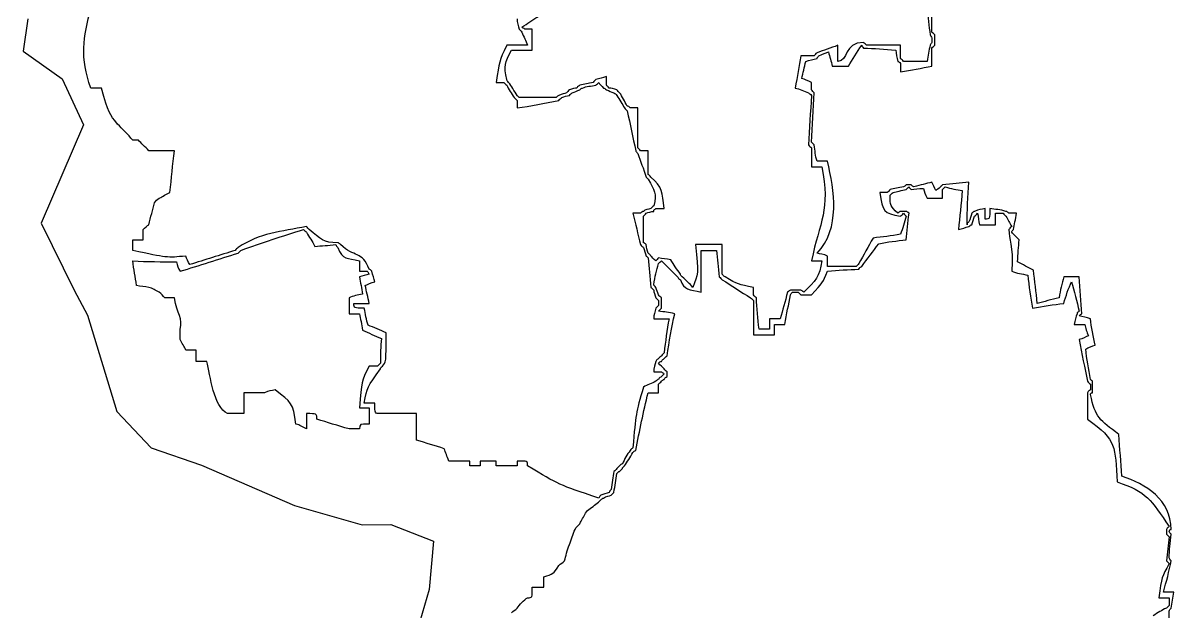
# Model space of a CAD drawing. Extents: x 2 to 696, y 8 to 922.
# Drawn here: x 12 to 354.2, y 184 to 359.1 of the extents above; entities that cross this region are included whole.
import ezdxf

# ---------------------------------------------------------------- set-up
doc = ezdxf.new("R2010")
doc.units = 0
doc.layers.add('sffy', color=7, linetype='CONTINUOUS')

msp = doc.modelspace()

# ---------------------------------------------------------------- linework, layer by layer
at = {"layer": 'sffy', "color": 7}
msp.add_lwpolyline([(13.406568, 360.420405), (11.973675, 350.76209), (23.652371, 342.53981), (29.934185, 328.810366), (17.405606, 299.648428), (27.168896, 279.720382), (31.189862, 272.284331), (39.912248, 243.60584), (50.035347, 232.822545), (65.07318, 227.640924), (92.708363, 215.667251), (112.806848, 209.889704), (121.362397, 210.05038), (133.98633, 205.079177), (132.743298, 190.666793), (123.72798, 159.790102)], dxfattribs=at)
at = {"layer": 'sffy', "color": 4}
for points in [[(230.011111, 277.424444), (230.011111, 277.424444)], [(93.133333, 239.888889), (93.133333, 239.888889)], [(161.995556, 227.471111), (161.995556, 227.471111)]]:
    msp.add_lwpolyline(points, close=True, dxfattribs=at)
for points in [[(32.173333, 339.795556), (28.786667, 348.826667), (29.915556, 354.753333), (32.173333, 363.502222)], [(280.811111, 363.502222), (281.093333, 360.962222), (281.375556, 358.14), (281.657778, 355.6)], [(158.891111, 360.397778), (158.891111, 359.268889), (159.173333, 358.14), (159.455556, 357.293333)], [(160.302222, 357.857778), (161.995556, 358.986667), (163.406667, 360.115556), (165.1, 360.962222)], [(282.222222, 356.446667), (282.222222, 358.14), (282.222222, 360.115556), (282.222222, 361.808889)], [(159.455556, 357.293333), (159.737778, 357.011111), (160.02, 356.728889), (160.302222, 356.446667)], [(161.148889, 357.293333), (160.866667, 357.575556), (160.584444, 357.575556), (160.302222, 357.857778)], [(160.302222, 356.446667), (160.866667, 355.035556), (161.431111, 353.906667), (161.995556, 352.495556)], [(163.406667, 357.293333), (162.842222, 357.293333), (161.995556, 357.293333), (161.148889, 357.293333)], [(163.406667, 351.084444), (163.406667, 353.06), (163.406667, 355.035556), (163.406667, 357.293333)], [(283.068889, 355.6), (282.786667, 355.882222), (282.504444, 356.164444), (282.222222, 356.446667)], [(155.786667, 352.495556), (153.528889, 347.697778), (153.528889, 347.697778), (152.682222, 341.488889)], [(161.995556, 352.495556), (159.737778, 352.495556), (157.762222, 352.495556), (155.786667, 352.495556)], [(254.282222, 352.495556), (252.024444, 351.648889), (250.048889, 351.084444), (248.073333, 350.237778)], [(261.902222, 353.342222), (255.975556, 353.342222), (257.386667, 347.697778), (254.282222, 347.697778)], [(254.282222, 347.697778), (254.282222, 349.391111), (254.282222, 351.084444), (254.282222, 352.495556)], [(257.386667, 346.286667), (258.515556, 348.262222), (259.926667, 350.52), (261.337778, 352.495556)], [(261.337778, 352.495556), (261.337778, 352.213333), (261.62, 352.213333), (261.902222, 351.648889)], [(262.748889, 352.495556), (262.466667, 352.777778), (262.184444, 353.06), (261.902222, 353.342222)], [(272.908889, 352.495556), (269.522222, 352.495556), (266.135556, 352.495556), (262.748889, 352.495556)], [(272.908889, 348.544444), (272.908889, 349.955556), (272.908889, 351.366667), (272.908889, 352.495556)], [(281.657778, 352.495556), (281.375556, 351.084444), (281.093333, 349.391111), (280.811111, 347.697778)], [(281.657778, 355.6), (281.94, 355.317778), (281.94, 355.035556), (282.222222, 354.753333)], [(282.222222, 353.342222), (281.94, 353.06), (281.94, 352.777778), (281.657778, 352.495556)], [(282.222222, 354.753333), (282.222222, 354.471111), (282.222222, 353.906667), (282.222222, 353.342222)], [(282.222222, 351.648889), (282.504444, 352.213333), (282.786667, 352.213333), (283.068889, 352.495556)], [(283.068889, 352.495556), (283.068889, 353.624444), (283.068889, 354.471111), (283.068889, 355.6)], [(155.786667, 342.335556), (154.94, 346.568889), (155.222222, 347.133333), (157.197778, 351.084444)], [(157.197778, 351.084444), (159.173333, 351.084444), (161.431111, 351.084444), (163.406667, 351.084444)], [(243.275556, 349.391111), (242.711111, 346.286667), (242.146667, 343.182222), (241.582222, 339.795556)], [(247.226667, 349.391111), (245.815556, 349.391111), (244.404444, 349.391111), (243.275556, 349.391111)], [(248.073333, 350.237778), (247.508889, 349.955556), (247.508889, 349.673333), (247.226667, 349.391111)], [(248.073333, 348.544444), (248.073333, 348.826667), (248.355556, 349.108889), (248.637778, 349.391111)], [(248.637778, 349.391111), (249.766667, 349.955556), (250.613333, 350.237778), (251.46, 350.52)], [(251.46, 350.52), (251.742222, 349.108889), (252.306667, 347.697778), (252.588889, 346.286667)], [(261.902222, 351.648889), (265.006667, 351.648889), (268.111111, 351.366667), (271.497778, 351.084444)], [(271.497778, 351.084444), (271.497778, 349.955556), (271.78, 348.826667), (272.062222, 347.697778)], [(282.222222, 346.286667), (282.222222, 348.262222), (282.222222, 349.955556), (282.222222, 351.648889)], [(243.557778, 342.617778), (243.84, 344.311111), (244.404444, 346.004444), (244.686667, 347.697778)], [(244.686667, 347.697778), (245.815556, 348.262222), (246.944444, 348.262222), (248.073333, 348.544444)], [(252.588889, 346.286667), (254.282222, 346.286667), (255.693333, 346.286667), (257.386667, 346.286667)], [(272.062222, 347.697778), (272.344444, 347.697778), (272.626667, 347.415556), (272.908889, 347.133333)], [(273.755556, 347.697778), (273.473333, 348.262222), (273.191111, 348.262222), (272.908889, 348.544444)], [(272.908889, 347.133333), (272.908889, 346.286667), (272.908889, 345.44), (272.908889, 344.593333)], [(272.908889, 344.593333), (276.013333, 345.157778), (279.117778, 345.722222), (282.222222, 346.286667)], [(280.811111, 347.697778), (278.553333, 347.697778), (276.013333, 347.697778), (273.755556, 347.697778)], [(156.351111, 341.488889), (156.068889, 341.771111), (155.786667, 342.053333), (155.786667, 342.335556)], [(182.315556, 342.335556), (182.033333, 342.053333), (181.751111, 341.771111), (181.468889, 341.488889)], [(185.42, 343.182222), (184.291111, 342.9), (183.444444, 342.617778), (182.315556, 342.335556)], [(185.42, 340.642222), (185.42, 341.488889), (185.42, 342.335556), (185.42, 343.182222)], [(246.38, 341.488889), (245.251111, 342.053333), (244.404444, 342.335556), (243.557778, 342.617778)], [(35.277778, 339.795556), (34.148889, 339.795556), (33.02, 339.795556), (32.173333, 339.795556)], [(40.075556, 329.071111), (37.535556, 332.175556), (37.535556, 332.175556), (35.277778, 339.795556)], [(152.682222, 341.488889), (153.528889, 341.488889), (154.093333, 341.488889), (154.94, 341.488889)], [(154.94, 341.488889), (155.222222, 341.206667), (155.504444, 340.924444), (155.786667, 340.642222)], [(155.786667, 340.642222), (156.351111, 339.513333), (157.197778, 338.102222), (158.044444, 336.973333)], [(158.891111, 337.537778), (158.044444, 338.948889), (157.197778, 340.36), (156.351111, 341.488889)], [(174.413333, 339.231111), (174.131111, 338.948889), (173.848889, 338.666667), (173.566667, 338.384444)], [(176.671111, 339.795556), (176.106667, 339.795556), (175.26, 339.513333), (174.413333, 339.231111)], [(175.26, 338.384444), (176.106667, 338.666667), (176.671111, 338.948889), (177.517778, 339.231111)], [(177.517778, 340.642222), (177.235556, 340.36), (176.953333, 340.36), (176.671111, 339.795556)], [(181.468889, 341.488889), (180.057778, 341.206667), (178.928889, 340.924444), (177.517778, 340.642222)], [(177.517778, 339.231111), (177.8, 339.513333), (178.082222, 339.795556), (178.364444, 339.795556)], [(178.364444, 339.795556), (179.493333, 340.36), (180.904444, 340.36), (182.315556, 340.642222)], [(182.315556, 340.642222), (182.597778, 340.924444), (182.88, 341.206667), (183.162222, 341.488889)], [(183.162222, 341.488889), (183.444444, 340.924444), (184.008889, 340.36), (184.573333, 339.795556)], [(184.573333, 339.795556), (184.855556, 339.795556), (185.137778, 339.513333), (185.42, 339.231111)], [(186.266667, 339.795556), (185.702222, 340.36), (185.702222, 340.36), (185.42, 340.642222)], [(185.42, 339.231111), (186.266667, 338.948889), (186.831111, 338.666667), (187.677778, 338.384444)], [(188.524444, 339.231111), (187.677778, 339.513333), (186.831111, 339.795556), (186.266667, 339.795556)], [(189.371111, 338.384444), (189.088889, 338.666667), (188.806667, 338.948889), (188.524444, 339.231111)], [(241.582222, 339.795556), (242.993333, 339.513333), (244.122222, 338.948889), (245.533333, 338.384444)], [(246.38, 339.231111), (246.38, 339.795556), (246.38, 340.642222), (246.38, 341.488889)], [(247.226667, 338.384444), (246.944444, 338.666667), (246.662222, 338.948889), (246.38, 339.231111)], [(158.044444, 336.973333), (158.326667, 336.691111), (158.326667, 336.408889), (158.891111, 336.126667)], [(159.455556, 336.973333), (159.173333, 337.255556), (158.891111, 337.537778), (158.891111, 337.537778)], [(158.891111, 336.126667), (158.891111, 335.28), (158.891111, 334.433333), (158.891111, 333.868889)], [(158.891111, 333.868889), (162.842222, 334.433333), (167.075556, 335.28), (171.308889, 336.126667)], [(170.462222, 336.973333), (166.793333, 336.973333), (163.124444, 336.973333), (159.455556, 336.973333)], [(171.308889, 337.537778), (171.026667, 337.537778), (170.744444, 337.255556), (170.462222, 336.973333)], [(173.566667, 338.384444), (173.002222, 338.102222), (172.155556, 338.102222), (171.308889, 337.537778)], [(171.308889, 336.126667), (171.591111, 336.408889), (171.873333, 336.691111), (172.155556, 336.973333)], [(172.155556, 336.973333), (173.002222, 337.255556), (173.566667, 337.537778), (174.413333, 337.537778)], [(174.413333, 337.537778), (174.695556, 338.102222), (174.977778, 338.102222), (175.26, 338.384444)], [(187.677778, 338.384444), (187.96, 338.102222), (188.242222, 338.102222), (188.524444, 337.537778)], [(188.524444, 337.537778), (189.371111, 336.408889), (190.217778, 334.997778), (190.782222, 333.868889)], [(191.628889, 334.433333), (190.782222, 335.844444), (190.217778, 337.255556), (189.371111, 338.384444)], [(245.533333, 338.384444), (245.815556, 338.102222), (246.097778, 338.102222), (246.38, 337.537778)], [(246.38, 337.537778), (246.097778, 332.74), (245.815556, 327.66), (245.533333, 322.862222)], [(246.38, 323.708889), (246.662222, 328.506667), (246.944444, 333.586667), (247.226667, 338.384444)], [(190.782222, 333.868889), (191.064444, 333.586667), (191.346667, 333.304444), (191.628889, 333.022222)], [(192.475556, 333.868889), (192.193333, 334.151111), (191.911111, 334.433333), (191.628889, 334.433333)], [(191.628889, 333.022222), (192.475556, 329.071111), (193.322222, 325.12), (194.168889, 321.168889)], [(194.733333, 333.868889), (194.168889, 333.868889), (193.322222, 333.868889), (192.475556, 333.868889)], [(194.733333, 322.015556), (194.733333, 325.966667), (194.733333, 329.917778), (194.733333, 333.868889)], [(44.591111, 324.273333), (43.18, 325.966667), (41.486667, 327.66), (40.075556, 329.071111)], [(46.284444, 324.273333), (45.72, 324.273333), (45.155556, 324.273333), (44.591111, 324.273333)], [(49.388889, 321.168889), (48.26, 322.297778), (47.131111, 323.426667), (46.284444, 324.273333)], [(195.58, 321.168889), (195.297778, 321.451111), (195.015556, 321.733333), (194.733333, 322.015556)], [(245.533333, 322.862222), (245.815556, 322.58), (246.097778, 322.297778), (246.38, 322.015556)], [(247.226667, 322.862222), (246.944444, 323.144444), (246.662222, 323.426667), (246.38, 323.708889)], [(246.38, 322.015556), (246.38, 320.322222), (246.38, 318.346667), (246.38, 316.371111)], [(248.073333, 318.064444), (247.508889, 319.757778), (247.508889, 321.168889), (247.226667, 322.862222)], [(57.008889, 321.168889), (54.468889, 321.168889), (51.928889, 321.168889), (49.388889, 321.168889)], [(55.597778, 308.751111), (56.162222, 312.984444), (56.444444, 316.935556), (57.008889, 321.168889)], [(194.168889, 321.168889), (194.168889, 320.886667), (194.451111, 320.886667), (194.733333, 320.322222)], [(194.733333, 320.322222), (195.58, 318.064444), (196.426667, 315.806667), (197.273333, 313.266667)], [(197.837778, 321.168889), (196.991111, 321.168889), (196.426667, 321.168889), (195.58, 321.168889)], [(197.837778, 314.113333), (197.837778, 316.371111), (197.837778, 318.911111), (197.837778, 321.168889)], [(246.38, 316.371111), (247.508889, 316.371111), (248.355556, 316.371111), (249.484444, 316.371111)], [(249.484444, 316.371111), (252.024444, 303.671111), (248.92, 300.002222), (246.38, 288.431111)], [(248.073333, 290.688889), (255.128889, 298.026667), (253.153333, 309.315556), (251.177778, 318.064444)], [(251.177778, 318.064444), (250.048889, 318.064444), (248.92, 318.064444), (248.073333, 318.064444)], [(197.273333, 313.266667), (197.273333, 313.266667), (197.555556, 312.984444), (197.837778, 312.702222)], [(198.684444, 313.266667), (198.402222, 313.831111), (198.12, 313.831111), (197.837778, 314.113333)], [(197.837778, 312.702222), (199.813333, 309.315556), (200.377778, 308.468889), (199.531111, 304.8)], [(202.635556, 303.953333), (202.071111, 308.751111), (202.071111, 310.444444), (198.684444, 313.266667)], [(282.222222, 311.855556), (280.528889, 311.291111), (278.835556, 311.008889), (276.86, 310.444444)], [(283.351111, 309.315556), (283.068889, 310.162222), (282.504444, 311.008889), (282.222222, 311.855556)], [(293.228889, 311.855556), (290.688889, 311.573333), (288.148889, 311.291111), (285.326667, 311.008889)], [(292.664444, 299.155556), (292.664444, 303.388889), (292.946667, 307.622222), (293.228889, 311.855556)], [(52.493333, 307.057778), (53.622222, 307.622222), (54.468889, 308.186667), (55.597778, 308.751111)], [(268.957778, 308.751111), (268.111111, 308.751111), (267.546667, 308.751111), (266.7, 308.751111)], [(266.7, 308.751111), (267.546667, 303.106667), (267.828889, 302.542222), (272.908889, 301.695556)], [(269.804444, 309.597778), (269.522222, 309.315556), (269.24, 309.033333), (268.957778, 308.751111)], [(273.755556, 310.444444), (272.344444, 310.162222), (270.933333, 309.88), (269.804444, 309.597778)], [(269.804444, 307.904444), (270.086667, 308.186667), (270.368889, 308.468889), (270.651111, 308.751111)], [(270.651111, 308.751111), (271.78, 309.033333), (273.191111, 309.315556), (274.602222, 309.597778)], [(274.602222, 311.008889), (274.32, 310.726667), (274.037778, 310.444444), (273.755556, 310.444444)], [(276.013333, 311.008889), (275.448889, 311.008889), (274.884444, 311.008889), (274.602222, 311.008889)], [(274.602222, 309.597778), (274.884444, 309.88), (274.884444, 310.162222), (275.448889, 310.444444)], [(275.448889, 310.444444), (275.448889, 310.162222), (275.731111, 309.88), (276.013333, 309.597778)], [(276.86, 310.444444), (276.577778, 310.444444), (276.295556, 310.726667), (276.013333, 311.008889)], [(276.013333, 309.597778), (277.142222, 309.88), (278.271111, 309.88), (279.682222, 309.88)], [(279.682222, 309.88), (279.964444, 309.033333), (280.246667, 308.186667), (280.811111, 307.057778)], [(284.762222, 310.444444), (284.197778, 309.88), (283.633333, 309.597778), (283.351111, 309.315556)], [(285.326667, 311.008889), (285.044444, 310.726667), (284.762222, 310.444444), (284.762222, 310.444444)], [(285.326667, 309.597778), (285.608889, 309.88), (285.891111, 310.162222), (286.173333, 310.444444)], [(285.326667, 307.057778), (285.326667, 307.904444), (285.326667, 308.751111), (285.326667, 309.597778)], [(286.173333, 310.444444), (287.866667, 309.88), (289.56, 309.597778), (291.253333, 309.315556)], [(291.253333, 309.315556), (290.971111, 305.364444), (290.406667, 301.413333), (290.124444, 297.744444)], [(49.388889, 299.155556), (49.953333, 301.413333), (50.517778, 303.671111), (51.082222, 305.646667)], [(51.082222, 305.646667), (51.364444, 306.211111), (51.928889, 306.775556), (52.493333, 307.057778)], [(199.531111, 304.8), (198.966667, 304.517778), (198.966667, 304.235556), (198.684444, 303.953333)], [(272.062222, 302.542222), (269.804444, 304.8), (269.804444, 304.8), (269.804444, 307.904444)], [(280.811111, 307.057778), (282.222222, 307.057778), (283.915556, 307.057778), (285.326667, 307.057778)], [(195.58, 302.542222), (194.733333, 302.542222), (194.168889, 302.542222), (193.322222, 302.542222)], [(193.322222, 302.542222), (194.168889, 299.437778), (194.733333, 296.333333), (195.58, 293.228889)], [(196.426667, 303.106667), (196.144444, 303.106667), (195.862222, 302.824444), (195.58, 302.542222)], [(198.684444, 303.953333), (197.837778, 303.671111), (196.991111, 303.671111), (196.426667, 303.106667)], [(196.426667, 301.695556), (196.708889, 301.977778), (196.991111, 302.26), (197.273333, 302.542222)], [(196.426667, 293.793333), (196.426667, 296.333333), (196.426667, 299.155556), (196.426667, 301.695556)], [(197.273333, 302.542222), (197.837778, 302.824444), (198.684444, 303.106667), (199.531111, 303.106667)], [(199.531111, 303.106667), (199.531111, 303.671111), (199.813333, 303.671111), (200.095556, 303.953333)], [(200.095556, 303.953333), (200.942222, 303.953333), (201.788889, 303.953333), (202.635556, 303.953333)], [(272.908889, 303.106667), (272.626667, 303.106667), (272.344444, 302.824444), (272.062222, 302.542222)], [(274.602222, 303.106667), (274.037778, 303.106667), (273.473333, 303.106667), (272.908889, 303.106667)], [(272.908889, 301.695556), (273.191111, 301.977778), (273.473333, 302.26), (273.755556, 302.542222)], [(274.602222, 301.695556), (274.037778, 299.72), (273.473333, 298.026667), (272.908889, 296.333333)], [(273.755556, 302.542222), (274.037778, 302.26), (274.32, 301.977778), (274.602222, 301.695556)], [(275.448889, 302.542222), (274.884444, 302.824444), (274.884444, 303.106667), (274.602222, 303.106667)], [(274.602222, 294.64), (274.884444, 297.18), (274.884444, 299.72), (275.448889, 302.542222)], [(294.075556, 302.542222), (293.793333, 301.695556), (293.511111, 300.848889), (293.228889, 300.002222)], [(294.922222, 303.106667), (294.64, 303.106667), (294.357778, 302.824444), (294.075556, 302.542222)], [(294.075556, 299.155556), (294.357778, 300.002222), (294.64, 300.848889), (294.922222, 301.695556)], [(298.026667, 303.953333), (296.897778, 303.671111), (296.051111, 303.671111), (294.922222, 303.106667)], [(294.922222, 301.695556), (295.204444, 301.977778), (295.486667, 302.26), (295.768889, 302.542222)], [(295.768889, 302.542222), (296.051111, 301.413333), (296.051111, 300.284444), (296.333333, 299.155556)], [(299.437778, 303.953333), (299.437778, 300.848889), (299.437778, 300.848889), (298.026667, 300.848889)], [(298.026667, 300.848889), (298.026667, 301.977778), (298.026667, 303.106667), (298.026667, 303.953333)], [(304.235556, 303.106667), (302.542222, 303.671111), (301.131111, 303.671111), (299.437778, 303.953333)], [(301.131111, 299.155556), (301.131111, 300.284444), (301.131111, 301.413333), (301.131111, 302.542222)], [(301.131111, 302.542222), (301.977778, 302.542222), (302.542222, 302.542222), (303.388889, 302.542222)], [(303.388889, 302.542222), (303.671111, 302.26), (303.953333, 301.977778), (304.235556, 301.695556)], [(305.082222, 302.542222), (304.8, 302.824444), (304.517778, 303.106667), (304.235556, 303.106667)], [(304.235556, 301.695556), (304.8, 300.566667), (305.364444, 299.72), (305.928889, 298.591111)], [(307.34, 302.542222), (306.493333, 302.542222), (305.928889, 302.542222), (305.082222, 302.542222)], [(306.493333, 297.744444), (306.775556, 299.155556), (307.057778, 300.848889), (307.34, 302.542222)], [(47.695556, 297.744444), (48.26, 298.308889), (48.824444, 298.873333), (49.388889, 299.155556)], [(47.695556, 294.64), (47.695556, 295.768889), (47.695556, 296.615556), (47.695556, 297.744444)], [(96.237778, 298.591111), (88.9, 297.18), (82.126667, 296.615556), (75.917778, 292.382222)], [(76.764444, 291.535556), (82.973333, 293.793333), (89.182222, 295.768889), (95.391111, 297.744444)], [(95.391111, 297.744444), (95.673333, 297.462222), (95.955556, 297.18), (96.237778, 296.897778)], [(97.084444, 297.744444), (96.802222, 298.026667), (96.52, 298.308889), (96.237778, 298.591111)], [(105.551111, 293.793333), (101.317778, 293.793333), (100.471111, 294.922222), (97.084444, 297.744444)], [(290.124444, 297.744444), (291.253333, 298.026667), (292.1, 298.308889), (293.228889, 298.591111)], [(293.228889, 300.002222), (292.946667, 299.72), (292.664444, 299.72), (292.664444, 299.155556)], [(293.228889, 298.591111), (293.511111, 298.873333), (293.793333, 299.155556), (294.075556, 299.155556)], [(296.333333, 299.155556), (298.026667, 299.155556), (299.437778, 299.155556), (301.131111, 299.155556)], [(305.928889, 298.591111), (305.364444, 298.308889), (305.364444, 298.026667), (305.082222, 297.744444)], [(305.082222, 297.744444), (305.082222, 294.64), (306.493333, 293.228889), (305.928889, 285.326667)], [(305.928889, 296.897778), (305.928889, 297.18), (306.211111, 297.462222), (306.493333, 297.744444)], [(44.591111, 291.535556), (44.591111, 292.664444), (44.591111, 293.793333), (44.591111, 294.64)], [(44.591111, 294.64), (45.72, 294.64), (46.566667, 294.64), (47.695556, 294.64)], [(96.237778, 296.897778), (97.084444, 295.486667), (97.931111, 294.357778), (98.777778, 292.664444)], [(264.724444, 295.204444), (263.313333, 292.664444), (261.902222, 290.124444), (260.491111, 287.584444)], [(272.908889, 296.333333), (270.086667, 295.768889), (267.546667, 295.486667), (264.724444, 295.204444)], [(266.417778, 293.511111), (268.957778, 294.075556), (271.78, 294.357778), (274.602222, 294.64)], [(308.186667, 294.64), (307.34, 295.486667), (306.493333, 296.333333), (305.928889, 296.897778)], [(307.622222, 288.148889), (307.904444, 290.406667), (307.904444, 292.664444), (308.186667, 294.64)], [(60.395556, 289.842222), (54.751111, 289.277778), (54.751111, 289.277778), (44.591111, 291.535556)], [(75.071111, 291.535556), (70.555556, 290.124444), (66.04, 288.713333), (61.524444, 287.302222)], [(75.917778, 292.382222), (75.635556, 292.1), (75.353333, 291.817778), (75.071111, 291.535556)], [(75.917778, 290.688889), (76.2, 290.971111), (76.482222, 291.253333), (76.764444, 291.535556)], [(98.777778, 292.664444), (100.753333, 292.946667), (102.728889, 292.946667), (104.986667, 293.228889)], [(104.986667, 293.228889), (104.986667, 292.946667), (105.268889, 292.664444), (105.551111, 292.382222)], [(106.397778, 293.228889), (106.115556, 293.511111), (105.833333, 293.793333), (105.551111, 293.793333)], [(105.551111, 292.382222), (106.962222, 288.713333), (108.373333, 289.277778), (112.042222, 288.431111)], [(114.864444, 285.891111), (112.888889, 291.535556), (110.348889, 289.277778), (106.397778, 293.228889)], [(195.58, 293.228889), (195.862222, 292.946667), (196.144444, 292.664444), (196.426667, 292.382222)], [(197.273333, 293.228889), (196.991111, 293.511111), (196.708889, 293.793333), (196.426667, 293.793333)], [(196.426667, 292.382222), (196.708889, 291.535556), (196.991111, 290.688889), (197.273333, 289.842222)], [(197.837778, 290.688889), (197.555556, 291.535556), (197.273333, 292.382222), (197.273333, 293.228889)], [(211.948889, 293.228889), (212.795556, 284.48), (212.795556, 284.48), (211.102222, 280.528889)], [(219.851111, 293.228889), (217.028889, 293.228889), (214.488889, 293.228889), (211.948889, 293.228889)], [(213.642222, 279.117778), (213.642222, 283.068889), (213.642222, 287.302222), (213.642222, 291.535556)], [(213.642222, 291.535556), (215.053333, 291.535556), (216.746667, 291.535556), (218.157778, 291.535556)], [(218.157778, 291.535556), (218.44, 288.995556), (218.722222, 286.455556), (219.004444, 283.633333)], [(219.851111, 284.48), (219.851111, 287.302222), (219.851111, 290.406667), (219.851111, 293.228889)], [(261.337778, 286.737778), (263.031111, 288.995556), (264.724444, 291.253333), (266.417778, 293.511111)], [(45.72, 281.093333), (45.437778, 283.633333), (44.873333, 285.891111), (44.591111, 288.431111)], [(44.591111, 288.431111), (48.824444, 288.148889), (53.34, 288.148889), (57.573333, 288.148889)], [(57.573333, 288.148889), (57.855556, 287.02), (58.137778, 286.173333), (58.702222, 285.326667)], [(58.702222, 285.326667), (64.346667, 287.02), (70.273333, 288.995556), (75.917778, 290.688889)], [(61.524444, 287.302222), (60.96, 288.148889), (60.677778, 288.995556), (60.395556, 289.842222)], [(112.042222, 288.431111), (112.042222, 287.302222), (112.042222, 286.455556), (112.042222, 285.326667)], [(197.273333, 289.842222), (197.273333, 289.842222), (197.555556, 289.56), (197.837778, 289.277778)], [(198.684444, 289.842222), (198.402222, 290.406667), (198.12, 290.406667), (197.837778, 290.688889)], [(197.837778, 289.277778), (198.12, 286.455556), (198.402222, 283.633333), (198.684444, 280.528889)], [(200.095556, 288.431111), (199.531111, 288.995556), (198.966667, 289.56), (198.684444, 289.842222)], [(199.531111, 281.375556), (199.813333, 283.633333), (200.377778, 285.608889), (200.942222, 287.584444)], [(200.942222, 289.277778), (200.66, 288.995556), (200.377778, 288.713333), (200.095556, 288.431111)], [(204.611111, 288.713333), (203.2, 288.995556), (202.071111, 288.995556), (200.942222, 289.277778)], [(200.942222, 287.584444), (201.224444, 287.866667), (201.506667, 288.148889), (201.788889, 288.431111)], [(201.788889, 288.431111), (203.482222, 286.737778), (204.893333, 285.326667), (206.586667, 283.633333)], [(207.433333, 284.48), (206.304444, 285.891111), (205.457778, 287.302222), (204.611111, 288.713333)], [(249.484444, 288.431111), (248.92, 283.633333), (247.508889, 282.504444), (244.122222, 279.117778)], [(246.38, 288.431111), (247.508889, 288.431111), (248.355556, 288.431111), (249.484444, 288.431111)], [(251.177778, 289.842222), (250.048889, 290.406667), (248.92, 290.406667), (248.073333, 290.688889)], [(251.177778, 286.737778), (251.177778, 287.866667), (251.177778, 288.995556), (251.177778, 289.842222)], [(260.491111, 287.584444), (260.208889, 287.302222), (259.926667, 287.02), (259.644444, 286.737778)], [(312.42, 285.608889), (310.726667, 286.455556), (309.315556, 287.302222), (307.622222, 288.148889)], [(112.042222, 285.326667), (112.606667, 285.326667), (113.453333, 285.326667), (114.3, 285.326667)], [(114.864444, 284.48), (114.017778, 284.197778), (112.888889, 283.915556), (112.042222, 283.633333)], [(114.3, 285.326667), (114.582222, 285.044444), (114.582222, 284.762222), (114.864444, 284.48)], [(115.711111, 285.326667), (115.428889, 285.608889), (115.146667, 285.891111), (114.864444, 285.891111)], [(116.557778, 282.222222), (116.275556, 283.068889), (115.993333, 284.197778), (115.711111, 285.326667)], [(207.997778, 283.633333), (207.715556, 283.915556), (207.433333, 284.197778), (207.433333, 284.48)], [(220.697778, 283.633333), (220.133333, 283.915556), (220.133333, 284.197778), (219.851111, 284.48)], [(246.38, 278.271111), (249.766667, 281.94), (249.766667, 281.94), (251.177778, 285.326667)], [(259.644444, 286.737778), (256.822222, 286.737778), (254, 286.737778), (251.177778, 286.737778)], [(251.177778, 285.326667), (254.282222, 285.608889), (257.386667, 285.891111), (260.491111, 285.891111)], [(260.491111, 285.891111), (260.773333, 286.455556), (260.773333, 286.455556), (261.337778, 286.737778)], [(305.928889, 285.326667), (307.34, 284.762222), (309.033333, 284.48), (310.726667, 284.197778)], [(310.726667, 284.197778), (311.008889, 280.811111), (311.573333, 277.424444), (312.137778, 274.32)], [(313.548889, 275.731111), (313.266667, 279.117778), (312.702222, 282.504444), (312.42, 285.608889)], [(49.388889, 280.528889), (48.26, 280.811111), (46.848889, 280.811111), (45.72, 281.093333)], [(112.042222, 283.633333), (112.324444, 281.94), (112.606667, 280.246667), (112.888889, 278.553333)], [(113.735556, 281.093333), (114.582222, 281.375556), (115.428889, 281.94), (116.557778, 282.222222)], [(114.864444, 275.731111), (114.582222, 277.706667), (114.017778, 279.4), (113.735556, 281.093333)], [(200.095556, 280.528889), (199.813333, 280.811111), (199.531111, 281.093333), (199.531111, 281.375556)], [(206.586667, 283.633333), (206.868889, 283.351111), (206.868889, 283.068889), (207.433333, 282.786667)], [(207.433333, 282.786667), (208.562222, 279.682222), (209.973333, 279.964444), (213.642222, 279.117778)], [(211.102222, 280.528889), (210.255556, 281.657778), (209.126667, 282.504444), (207.997778, 283.633333)], [(219.004444, 283.633333), (219.286667, 283.351111), (219.568889, 283.068889), (219.851111, 282.786667)], [(219.851111, 282.786667), (222.673333, 281.093333), (225.495556, 279.117778), (228.317778, 277.424444)], [(229.164444, 280.528889), (224.648889, 281.375556), (224.648889, 281.375556), (220.697778, 283.633333)], [(321.451111, 283.633333), (320.886667, 281.657778), (320.322222, 279.682222), (320.04, 277.424444)], [(325.966667, 283.633333), (324.555556, 283.633333), (322.862222, 283.633333), (321.451111, 283.633333)], [(321.451111, 275.731111), (322.015556, 277.988889), (322.862222, 280.246667), (323.708889, 282.222222)], [(323.708889, 282.222222), (324.555556, 279.4), (325.402222, 276.295556), (325.966667, 273.473333)], [(326.813333, 272.626667), (326.531111, 276.295556), (326.248889, 279.964444), (325.966667, 283.633333)], [(52.493333, 279.117778), (51.364444, 279.682222), (50.517778, 280.246667), (49.388889, 280.528889)], [(54.186667, 277.424444), (53.622222, 277.988889), (53.057778, 278.553333), (52.493333, 279.117778)], [(57.008889, 277.424444), (56.162222, 277.424444), (55.033333, 277.424444), (54.186667, 277.424444)], [(58.702222, 268.111111), (59.548889, 271.215556), (57.855556, 272.626667), (57.008889, 277.424444)], [(112.888889, 278.553333), (111.477778, 278.271111), (110.066667, 277.988889), (108.937778, 277.424444)], [(108.937778, 277.424444), (108.937778, 275.731111), (108.937778, 274.32), (108.937778, 272.626667)], [(198.684444, 280.528889), (198.966667, 280.246667), (198.966667, 280.246667), (199.531111, 279.682222)], [(199.531111, 279.682222), (199.531111, 279.117778), (199.813333, 278.271111), (200.095556, 277.424444)], [(200.942222, 278.271111), (200.66, 279.117778), (200.377778, 279.682222), (200.095556, 280.528889)], [(200.095556, 277.424444), (200.377778, 277.142222), (200.66, 276.86), (200.942222, 276.577778)], [(201.788889, 277.424444), (201.506667, 277.706667), (201.224444, 277.988889), (200.942222, 278.271111)], [(201.788889, 274.32), (201.788889, 275.448889), (201.788889, 276.295556), (201.788889, 277.424444)], [(228.317778, 277.424444), (228.6, 277.142222), (228.882222, 276.86), (229.164444, 276.577778)], [(229.164444, 278.271111), (229.164444, 279.117778), (229.164444, 279.682222), (229.164444, 280.528889)], [(230.011111, 277.424444), (229.728889, 277.706667), (229.446667, 277.988889), (229.164444, 278.271111)], [(230.857778, 268.111111), (230.293333, 271.215556), (230.293333, 274.32), (230.011111, 277.424444)], [(239.324444, 279.117778), (238.477778, 276.295556), (237.913333, 273.755556), (237.066667, 271.215556)], [(238.477778, 269.522222), (239.042222, 272.626667), (239.606667, 275.448889), (240.171111, 278.271111)], [(240.171111, 279.682222), (239.888889, 279.682222), (239.606667, 279.4), (239.324444, 279.117778)], [(243.275556, 279.682222), (242.146667, 279.682222), (241.017778, 279.682222), (240.171111, 279.682222)], [(240.171111, 278.271111), (240.171111, 278.553333), (240.453333, 278.835556), (240.735556, 279.117778)], [(240.735556, 279.117778), (241.3, 279.117778), (241.864444, 279.117778), (242.428889, 279.117778)], [(242.428889, 279.117778), (242.711111, 278.835556), (242.993333, 278.553333), (243.275556, 278.271111)], [(244.122222, 279.117778), (243.557778, 279.4), (243.557778, 279.682222), (243.275556, 279.682222)], [(243.275556, 278.271111), (244.122222, 278.271111), (245.251111, 278.271111), (246.38, 278.271111)], [(320.04, 277.424444), (317.782222, 276.86), (315.524444, 276.295556), (313.548889, 275.731111)], [(113.453333, 274.32), (110.348889, 274.32), (110.348889, 274.32), (110.348889, 275.731111)], [(110.348889, 275.731111), (111.76, 275.731111), (113.453333, 275.731111), (114.864444, 275.731111)], [(114.582222, 269.24), (114.017778, 270.933333), (113.735556, 272.626667), (113.453333, 274.32)], [(200.095556, 274.32), (199.813333, 273.191111), (199.531111, 272.344444), (199.531111, 271.215556)], [(200.942222, 275.166667), (200.66, 274.884444), (200.377778, 274.602222), (200.095556, 274.32)], [(200.942222, 276.577778), (200.942222, 276.295556), (200.942222, 275.731111), (200.942222, 275.166667)], [(200.942222, 273.473333), (201.224444, 273.755556), (201.506667, 274.037778), (201.788889, 274.32)], [(229.164444, 276.577778), (229.164444, 273.191111), (229.164444, 269.804444), (229.164444, 266.417778)], [(312.137778, 274.32), (315.242222, 274.884444), (318.346667, 275.448889), (321.451111, 275.731111)], [(108.937778, 272.626667), (109.784444, 272.626667), (110.913333, 272.626667), (112.042222, 272.626667)], [(112.042222, 272.626667), (112.324444, 271.215556), (112.606667, 269.522222), (112.888889, 267.828889)], [(199.531111, 271.215556), (200.942222, 271.215556), (202.635556, 271.215556), (204.046667, 271.215556)], [(205.74, 272.626667), (204.046667, 273.191111), (202.635556, 273.191111), (200.942222, 273.473333)], [(204.046667, 271.215556), (203.482222, 267.828889), (202.917778, 264.442222), (202.635556, 261.055556)], [(203.482222, 260.208889), (204.046667, 264.442222), (204.893333, 268.675556), (205.74, 272.626667)], [(237.066667, 271.215556), (235.937778, 271.215556), (234.808889, 271.215556), (233.962222, 271.215556)], [(233.962222, 271.215556), (233.962222, 270.086667), (233.962222, 269.24), (233.962222, 268.111111)], [(325.402222, 272.626667), (324.837778, 271.78), (324.837778, 270.651111), (324.555556, 269.522222)], [(325.966667, 273.473333), (325.684444, 273.191111), (325.402222, 273.191111), (325.402222, 272.626667)], [(325.966667, 272.062222), (326.248889, 272.344444), (326.531111, 272.626667), (326.813333, 272.626667)], [(329.353333, 271.215556), (328.224444, 271.497778), (327.095556, 271.78), (325.966667, 272.062222)], [(330.764444, 263.313333), (330.2, 265.853333), (329.635556, 268.675556), (329.353333, 271.215556)], [(58.702222, 265.006667), (58.702222, 266.135556), (58.702222, 266.982222), (58.702222, 268.111111)], [(112.888889, 267.828889), (114.864444, 266.982222), (116.557778, 266.135556), (118.533333, 265.288889)], [(119.944444, 266.982222), (118.251111, 267.828889), (116.275556, 268.675556), (114.582222, 269.24)], [(118.815556, 257.104444), (119.944444, 258.233333), (119.944444, 258.233333), (119.944444, 266.982222)], [(233.962222, 268.111111), (232.833333, 268.111111), (231.704444, 268.111111), (230.857778, 268.111111)], [(235.373333, 266.417778), (235.373333, 267.546667), (235.373333, 268.675556), (235.373333, 269.522222)], [(235.373333, 269.522222), (236.502222, 269.522222), (237.631111, 269.522222), (238.477778, 269.522222)], [(324.555556, 269.522222), (325.402222, 269.522222), (326.531111, 269.522222), (327.66, 269.522222)], [(327.66, 269.522222), (327.942222, 268.393333), (328.224444, 267.264444), (328.788889, 266.135556)], [(60.395556, 261.902222), (59.831111, 263.031111), (59.266667, 263.877778), (58.702222, 265.006667)], [(118.533333, 265.288889), (118.251111, 263.031111), (118.251111, 260.491111), (118.251111, 257.951111)], [(229.164444, 266.417778), (231.14, 266.417778), (233.397778, 266.417778), (235.373333, 266.417778)], [(328.788889, 266.135556), (327.942222, 265.853333), (327.095556, 265.288889), (325.966667, 265.006667)], [(325.966667, 265.006667), (326.813333, 260.773333), (327.66, 256.54), (328.506667, 252.588889)], [(63.5, 261.902222), (62.371111, 261.902222), (61.242222, 261.902222), (60.395556, 261.902222)], [(63.5, 258.515556), (63.5, 259.644444), (63.5, 260.773333), (63.5, 261.902222)], [(201.788889, 260.208889), (201.506667, 259.926667), (201.224444, 259.644444), (200.942222, 259.362222)], [(202.635556, 261.055556), (202.353333, 260.773333), (202.071111, 260.491111), (201.788889, 260.208889)], [(202.635556, 259.362222), (202.917778, 259.644444), (202.917778, 259.926667), (203.482222, 260.208889)], [(327.942222, 262.184444), (328.788889, 262.748889), (329.917778, 263.031111), (330.764444, 263.313333)], [(329.353333, 253.153333), (328.788889, 256.257778), (328.224444, 259.362222), (327.942222, 262.184444)], [(66.604444, 258.515556), (65.475556, 258.515556), (64.346667, 258.515556), (63.5, 258.515556)], [(72.813333, 242.993333), (68.58, 244.968889), (67.733333, 254.282222), (66.604444, 258.515556)], [(114.864444, 257.104444), (112.606667, 252.588889), (112.606667, 252.588889), (112.042222, 244.686667)], [(117.404444, 257.104444), (116.557778, 257.104444), (115.711111, 257.104444), (114.864444, 257.104444)], [(118.251111, 257.951111), (117.686667, 257.668889), (117.686667, 257.386667), (117.404444, 257.104444)], [(118.251111, 256.257778), (118.251111, 256.54), (118.533333, 256.822222), (118.815556, 257.104444)], [(200.095556, 258.515556), (199.813333, 257.668889), (199.531111, 256.54), (199.531111, 255.411111)], [(200.942222, 259.362222), (200.66, 259.08), (200.377778, 259.08), (200.095556, 258.515556)], [(200.942222, 257.951111), (201.224444, 258.233333), (201.506667, 258.515556), (201.788889, 258.515556)], [(202.635556, 256.257778), (202.071111, 256.822222), (201.506667, 257.386667), (200.942222, 257.951111)], [(201.788889, 258.515556), (202.071111, 259.08), (202.353333, 259.08), (202.635556, 259.362222)], [(113.453333, 246.097778), (114.3, 250.895556), (114.3, 250.895556), (118.251111, 256.257778)], [(199.531111, 255.411111), (200.095556, 255.411111), (200.942222, 255.411111), (201.788889, 255.411111)], [(201.788889, 254), (201.506667, 253.717778), (201.224444, 253.717778), (200.942222, 253.153333)], [(201.788889, 255.411111), (202.071111, 255.128889), (202.353333, 255.128889), (202.635556, 254.846667)], [(202.635556, 254.846667), (202.353333, 254.564444), (202.071111, 254.282222), (201.788889, 254)], [(203.482222, 255.411111), (202.917778, 255.693333), (202.917778, 255.975556), (202.635556, 256.257778)], [(202.635556, 253.153333), (202.917778, 253.717778), (202.917778, 253.717778), (203.482222, 254)], [(203.482222, 254), (203.482222, 254.564444), (203.482222, 255.128889), (203.482222, 255.411111)], [(86.924444, 250.048889), (85.795556, 249.766667), (84.948889, 249.766667), (83.82, 249.202222)], [(93.133333, 239.888889), (92.286667, 246.097778), (91.722222, 246.38), (86.924444, 250.048889)], [(196.426667, 250.895556), (194.168889, 242.993333), (194.168889, 242.993333), (193.322222, 232.833333)], [(200.095556, 252.588889), (198.966667, 252.024444), (197.555556, 251.46), (196.426667, 250.895556)], [(200.942222, 253.153333), (200.66, 253.153333), (200.377778, 252.871111), (200.095556, 252.588889)], [(200.942222, 251.742222), (201.224444, 252.024444), (201.506667, 252.306667), (201.788889, 252.588889)], [(200.942222, 249.202222), (200.942222, 250.048889), (200.942222, 250.895556), (200.942222, 251.742222)], [(201.788889, 252.588889), (202.071111, 252.871111), (202.353333, 253.153333), (202.635556, 253.153333)], [(328.506667, 252.588889), (328.788889, 252.306667), (328.788889, 252.024444), (329.353333, 251.742222)], [(329.353333, 250.048889), (328.788889, 249.766667), (328.788889, 249.766667), (328.506667, 249.202222)], [(329.917778, 252.588889), (329.635556, 252.871111), (329.353333, 253.153333), (329.353333, 253.153333)], [(329.353333, 251.742222), (329.353333, 251.177778), (329.353333, 250.613333), (329.353333, 250.048889)], [(329.917778, 249.202222), (329.917778, 250.331111), (329.917778, 251.46), (329.917778, 252.588889)], [(79.022222, 249.202222), (78.457778, 249.202222), (77.893333, 249.202222), (77.611111, 249.202222)], [(77.611111, 249.202222), (77.611111, 247.226667), (77.611111, 245.251111), (77.611111, 242.993333)], [(80.715556, 249.202222), (80.151111, 249.202222), (79.586667, 249.202222), (79.022222, 249.202222)], [(83.82, 249.202222), (82.691111, 249.202222), (81.562222, 249.202222), (80.715556, 249.202222)], [(194.168889, 231.986667), (195.297778, 237.913333), (196.426667, 243.557778), (197.837778, 249.202222)], [(197.837778, 249.202222), (198.966667, 249.202222), (199.813333, 249.202222), (200.942222, 249.202222)], [(328.506667, 249.202222), (328.506667, 246.662222), (328.506667, 244.122222), (328.506667, 241.3)], [(329.353333, 248.637778), (329.353333, 248.92), (329.635556, 249.202222), (329.917778, 249.202222)], [(337.82, 236.784444), (332.175556, 241.017778), (330.764444, 241.864444), (329.353333, 248.637778)], [(74.224444, 242.993333), (73.942222, 242.993333), (73.377778, 242.993333), (72.813333, 242.993333)], [(77.611111, 242.993333), (76.482222, 242.993333), (75.353333, 242.993333), (74.224444, 242.993333)], [(99.342222, 241.3), (99.342222, 242.993333), (99.342222, 242.993333), (96.237778, 242.993333)], [(96.237778, 242.993333), (96.237778, 241.582222), (96.237778, 239.888889), (96.237778, 238.477778)], [(112.042222, 244.686667), (112.888889, 244.686667), (114.017778, 244.686667), (114.864444, 244.686667)], [(116.557778, 246.097778), (115.428889, 246.097778), (114.582222, 246.097778), (113.453333, 246.097778)], [(114.864444, 244.686667), (114.864444, 242.993333), (114.864444, 241.582222), (114.864444, 239.888889)], [(118.251111, 242.993333), (116.557778, 242.993333), (116.557778, 242.993333), (116.557778, 246.097778)], [(128.975556, 242.993333), (125.306667, 242.993333), (121.637778, 242.993333), (118.251111, 242.993333)], [(128.975556, 235.091111), (128.975556, 237.913333), (128.975556, 240.453333), (128.975556, 242.993333)], [(96.237778, 238.477778), (95.108889, 239.042222), (94.262222, 239.606667), (93.133333, 239.888889)], [(108.937778, 238.477778), (105.551111, 239.324444), (102.446667, 240.453333), (99.342222, 241.3)], [(114.864444, 239.888889), (112.042222, 239.888889), (112.042222, 239.888889), (112.042222, 238.477778)], [(328.506667, 241.3), (337.255556, 235.091111), (336.691111, 233.115556), (337.255556, 222.673333)], [(112.042222, 238.477778), (110.913333, 238.477778), (109.784444, 238.477778), (108.937778, 238.477778)], [(338.666667, 224.366667), (338.384444, 228.6), (338.102222, 232.551111), (337.82, 236.784444)], [(137.16, 232.551111), (134.62, 233.397778), (131.797778, 234.244444), (128.975556, 235.091111)], [(193.322222, 232.833333), (193.04, 232.551111), (192.757778, 232.551111), (192.475556, 231.986667)], [(138.571111, 228.882222), (138.006667, 230.293333), (137.724444, 231.422222), (137.16, 232.551111)], [(192.475556, 231.986667), (191.628889, 230.857778), (190.782222, 229.446667), (190.217778, 228.035556)], [(190.782222, 227.471111), (191.628889, 228.6), (192.475556, 230.011111), (193.322222, 231.422222)], [(193.322222, 231.422222), (193.604444, 231.704444), (193.604444, 231.986667), (194.168889, 231.986667)], [(144.78, 228.882222), (142.522222, 228.882222), (140.546667, 228.882222), (138.571111, 228.882222)], [(144.78, 227.471111), (144.78, 228.035556), (144.78, 228.6), (144.78, 228.882222)], [(147.884444, 227.471111), (146.755556, 227.471111), (145.626667, 227.471111), (144.78, 227.471111)], [(152.682222, 228.882222), (150.988889, 228.882222), (149.577778, 228.882222), (147.884444, 228.882222)], [(147.884444, 228.882222), (147.884444, 228.6), (147.884444, 228.035556), (147.884444, 227.471111)], [(152.682222, 227.471111), (152.682222, 228.035556), (152.682222, 228.6), (152.682222, 228.882222)], [(158.891111, 227.471111), (156.633333, 227.471111), (154.657778, 227.471111), (152.682222, 227.471111)], [(161.995556, 227.471111), (161.995556, 228.882222), (161.995556, 228.882222), (158.891111, 228.882222)], [(158.891111, 228.882222), (158.891111, 228.6), (158.891111, 228.035556), (158.891111, 227.471111)], [(183.162222, 217.875556), (171.308889, 221.826667), (171.308889, 221.826667), (161.995556, 227.471111)], [(188.524444, 226.624444), (188.242222, 226.342222), (187.96, 226.06), (187.677778, 225.777778)], [(189.371111, 227.471111), (189.088889, 227.188889), (188.806667, 226.906667), (188.524444, 226.624444)], [(190.217778, 228.035556), (189.653333, 228.035556), (189.653333, 227.753333), (189.371111, 227.471111)], [(189.371111, 225.777778), (189.653333, 226.06), (189.653333, 226.342222), (190.217778, 226.624444)], [(190.217778, 226.624444), (190.217778, 226.906667), (190.5, 227.188889), (190.782222, 227.471111)], [(187.677778, 225.777778), (187.395556, 224.084444), (187.113333, 222.391111), (186.831111, 220.415556)], [(187.677778, 219.568889), (187.96, 221.544444), (188.242222, 223.237778), (188.524444, 225.213333)], [(188.524444, 225.213333), (188.806667, 225.495556), (189.088889, 225.777778), (189.371111, 225.777778)], [(337.255556, 222.673333), (346.004444, 219.851111), (347.415556, 217.311111), (352.777778, 209.408889)], [(353.342222, 208.562222), (353.342222, 217.311111), (345.722222, 222.108889), (338.666667, 224.366667)], [(186.266667, 219.568889), (185.42, 219.286667), (184.573333, 219.004444), (183.726667, 218.722222)], [(186.831111, 220.415556), (186.548889, 220.133333), (186.266667, 219.851111), (186.266667, 219.568889)], [(186.831111, 218.722222), (187.113333, 219.004444), (187.395556, 219.286667), (187.677778, 219.568889)], [(180.622222, 214.771111), (181.751111, 215.617778), (182.88, 216.464444), (183.726667, 217.311111)], [(183.726667, 218.722222), (183.444444, 218.44), (183.444444, 218.44), (183.162222, 217.875556)], [(183.726667, 217.311111), (184.008889, 217.593333), (184.291111, 217.875556), (184.573333, 217.875556)], [(184.573333, 217.875556), (185.42, 218.44), (186.266667, 218.44), (186.831111, 218.722222)], [(177.517778, 210.255556), (178.082222, 211.384444), (178.646667, 212.231111), (179.211111, 213.36)], [(179.211111, 213.36), (179.493333, 213.924444), (180.057778, 214.488889), (180.622222, 214.771111)], [(176.106667, 208.562222), (176.388889, 209.126667), (176.953333, 209.691111), (177.517778, 210.255556)], [(352.777778, 209.408889), (352.495556, 209.126667), (352.213333, 209.126667), (351.931111, 208.562222)], [(174.413333, 204.046667), (174.977778, 205.457778), (175.542222, 207.151111), (176.106667, 208.562222)], [(351.931111, 208.562222), (351.931111, 208.28), (351.931111, 207.715556), (351.931111, 207.151111)], [(351.931111, 207.151111), (352.213333, 206.868889), (352.495556, 206.586667), (352.777778, 206.304444)], [(352.777778, 206.304444), (352.495556, 204.046667), (352.213333, 201.506667), (351.931111, 199.248889)], [(352.777778, 207.997778), (352.777778, 208.28), (353.06, 208.562222), (353.342222, 208.562222)], [(353.342222, 207.151111), (353.06, 207.433333), (352.777778, 207.715556), (352.777778, 207.997778)], [(352.777778, 200.095556), (352.777778, 202.353333), (353.06, 204.611111), (353.342222, 207.151111)], [(173.002222, 199.248889), (173.284444, 200.66), (173.848889, 202.353333), (174.413333, 204.046667)], [(171.308889, 197.837778), (171.873333, 198.402222), (172.437778, 198.684444), (173.002222, 199.248889)], [(351.084444, 189.935556), (351.931111, 193.04), (352.777778, 196.144444), (353.342222, 199.248889)], [(351.931111, 199.248889), (352.213333, 198.966667), (352.495556, 198.684444), (352.777778, 198.402222)], [(353.342222, 199.248889), (353.06, 199.531111), (352.777778, 199.813333), (352.777778, 200.095556)], [(166.793333, 194.451111), (169.615556, 195.297778), (169.615556, 195.297778), (171.308889, 197.837778)], [(352.777778, 198.402222), (350.52, 194.451111), (350.52, 194.451111), (349.673333, 188.242222)], [(166.793333, 191.346667), (166.793333, 192.475556), (166.793333, 193.604444), (166.793333, 194.451111)], [(160.302222, 186.831111), (160.866667, 187.395556), (161.431111, 187.96), (161.995556, 188.242222)], [(161.995556, 188.242222), (163.406667, 188.242222), (163.406667, 188.242222), (163.406667, 191.346667)], [(163.406667, 191.346667), (164.535556, 191.346667), (165.664444, 191.346667), (166.793333, 191.346667)], [(349.673333, 188.242222), (350.52, 188.242222), (351.648889, 188.242222), (352.777778, 188.242222)], [(354.188889, 189.935556), (353.342222, 189.935556), (352.213333, 189.935556), (351.084444, 189.935556)], [(352.777778, 188.242222), (352.777778, 187.395556), (352.777778, 186.831111), (352.777778, 185.984444)], [(353.342222, 185.137778), (353.624444, 186.831111), (353.906667, 188.242222), (354.188889, 189.935556)], [(157.197778, 183.726667), (157.762222, 184.291111), (158.326667, 184.573333), (158.891111, 185.137778)], [(158.891111, 185.137778), (159.173333, 185.702222), (159.737778, 186.266667), (160.302222, 186.831111)], [(351.931111, 185.137778), (350.52, 184.573333), (349.391111, 183.726667), (347.98, 182.88)], [(352.777778, 185.984444), (352.495556, 185.702222), (352.213333, 185.42), (351.931111, 185.137778)], [(352.777778, 184.291111), (352.777778, 184.573333), (353.06, 184.855556), (353.342222, 185.137778)], [(352.777778, 182.033333), (352.777778, 182.88), (352.777778, 183.726667), (352.777778, 184.291111)]]:
    msp.add_open_spline(points, degree=3, dxfattribs=at)

doc.saveas('drawing.dxf')
